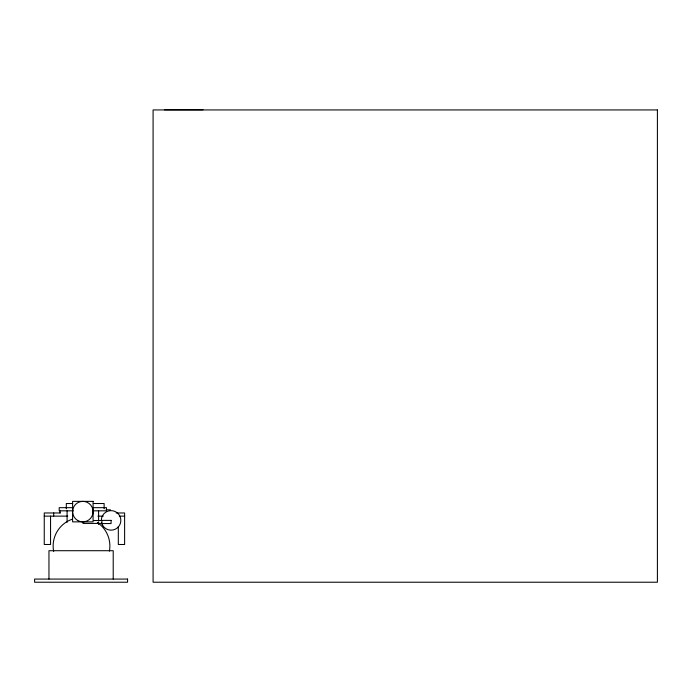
<?xml version="1.0" encoding="UTF-8"?>
<svg xmlns="http://www.w3.org/2000/svg" width="692" height="692" viewBox="0 0 692 692"><rect width="100%" height="100%" fill="white"/><g stroke="black" fill="none" stroke-linecap="round" stroke-linejoin="round"><path stroke-width="1.04" d="M164.428 109.777L203.033 109.777M72.79 503.517L66.311 503.517L66.311 508.767M93.325 503.517L104.129 503.517L104.129 508.767M73.17 507.677L59.201 507.677L59.201 510.826L73.387 510.826M93.083 507.677L106.473 507.677L106.473 510.826L93.083 510.826M106.144 509.822L110.435 509.822M60.351 512.971L44.253 512.971L44.253 544.492L50.551 544.492L50.551 516.128M116.161 512.971L124.612 512.971L124.612 544.492L118.315 544.492L118.315 526.629M44.253 516.128L67.721 516.128M97.909 516.128L103.298 516.128M119.361 516.128L124.612 516.128M93.498 520.522L101.897 520.522M101.897 523.42L82.988 523.42L82.988 521.491M102.615 525.28L101.638 522.927A9.766 9.766 0 0 0 117.355 527.884A9.766 9.766 0 0 0 115.209 511.544A9.766 9.766 0 0 0 101.309 520.393M113.211 579.074L113.211 550.711L48.959 550.711L48.959 579.074M98.593 510.826L98.61 521.137M98.593 522.382L98.593 524.484M67.081 510.826L67.081 522.382M60.005 510.869L60.005 512.971M53.708 512.971L53.708 516.128M53.665 551.42A28.363 28.363 0 0 1 72.011 519.285M97.373 522.495A28.363 28.363 0 0 1 109.405 551.143M657.4 109.933L153.088 109.933L153.088 582.223L657.4 582.223L657.4 109.933M93.083 501.371L72.591 501.371L72.591 521.863L93.083 521.863L93.083 501.371M111.075 520.393L101.897 520.393L101.897 523.55L111.075 523.55L111.075 520.393M127.57 579.074L34.6 579.074L34.6 582.223L127.57 582.223L127.57 579.074M77.712 520.488A10.242 10.242 0 0 0 93.083 511.613A10.242 10.242 0 0 0 77.712 502.747A10.242 10.242 0 0 0 77.712 520.488"/></g></svg>
